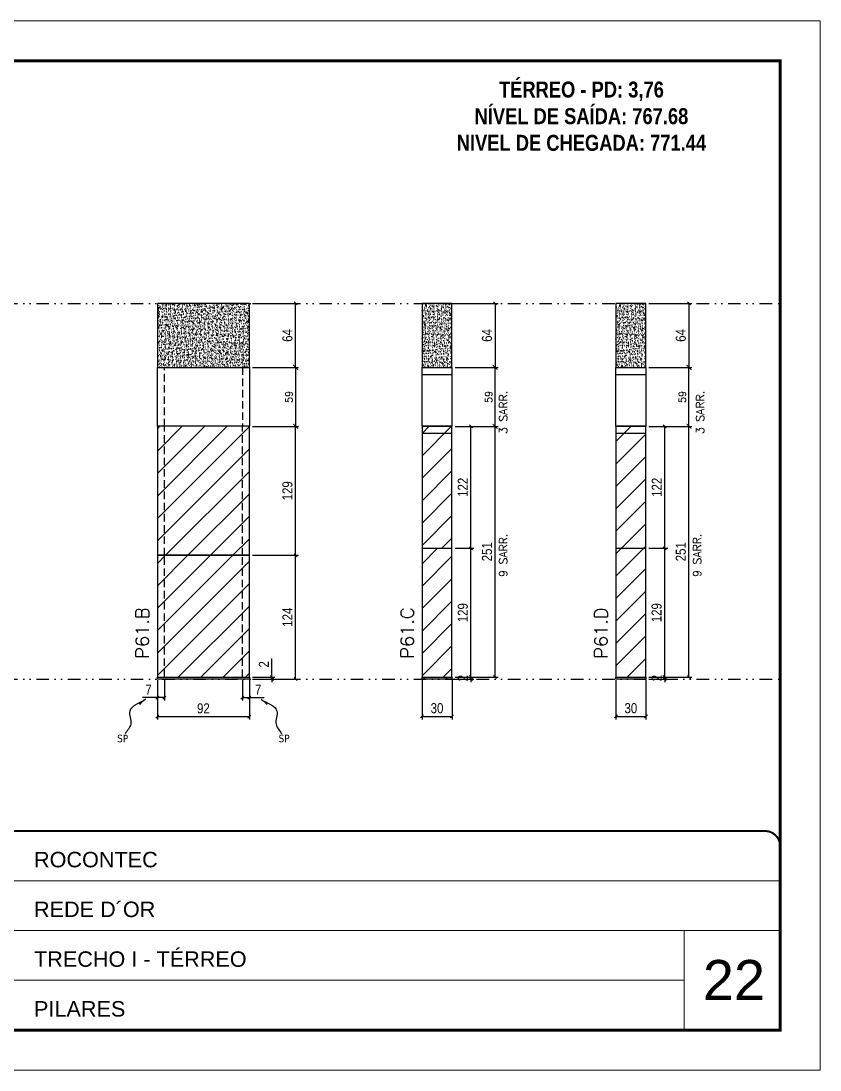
# Model space of a CAD drawing. Extents: x 2949 to 9230, y 1140 to 12527.
# Drawn here: x 5233 to 6033, y 5734 to 6784 of the extents above; entities that cross this region are included whole.
import ezdxf

# ---------------------------------------------------------------- set-up
doc = ezdxf.new("R2010")
doc.units = 0
for name, pattern in [('CONTINUO', [0]), ('DASHED', [0.75, 0.5, -0.25]), ('DIVIDE2', [0.625, 0.25, -0.125, 0, -0.125, 0, -0.125]), ('HIDDEN', [0.375, 0.25, -0.125])]:
    doc.linetypes.add(name, pattern=pattern)
for name, color, linetype, lineweight in [('CARIMBO', 255, 'Continuous', 9), ('Folhas', 255, 'Continuous', 9), ('Hachura', 251, 'Continuous', 9), ('SARRAFO DE PRESSAO', 251, 'DASHED', 9), ('Texto Seção', 7, 'Continuous', 15)]:
    doc.layers.add(name, color=color, linetype=linetype, lineweight=lineweight)
for name, color, linetype in [('COTA', 241, 'Continuous'), ('NOMENCLATURA', 7, 'Continuous'), ('Nível', 160, 'Continuous'), ('Painéis', 200, 'Continuous'), ('SARR_2.2x7', 40, 'Continuous'), ('Sarrafo de Pressão', 42, 'HIDDEN'), ('texto', 7, 'Continuous')]:
    doc.layers.add(name, color=color, linetype=linetype)
doc.styles.add('ARIAL', font='arial.ttf')
doc.styles.add('COTA TECNICA', font='techl___.ttf', dxfattribs={"height": 10})
doc.styles.add('COTA TECNICA-50', font='techl___.ttf', dxfattribs={"height": 10})
doc.styles.add('REGUA-120', font='ROMANS.shx', dxfattribs={"height": 15})
doc.styles.add('ROMANC', font='techb___.ttf', dxfattribs={"height": 2.5})
doc.styles.add('ROMANS', font='romans.shx')
doc.styles.get("Standard").update_dxf_attribs({"font": 'arial.ttf'})
doc.dimstyles.new('COTA PAINEL-50', dxfattribs={"dimtxt": 10, "dimasz": 3, "dimexe": 3, "dimexo": 3, "dimgap": 3, "dimtad": 1, "dimdec": 1, "dimzin": 12, "dimdsep": 46, "dimtxsty": 'COTA TECNICA-50', "dimblk1": 'OBLIQUE', "dimblk2": 'OBLIQUE', "dimsah": 1, "dimcen": 0.9, "dimclrd": 4, "dimclre": 4, "dimclrt": 240, "dimadec": 1, "dimazin": 3, "dimtfac": 1, "dimtdec": 1, "dimtmove": 0, "dimatfit": 3, "dimfxl": 1, "dimtolj": 1, "dimtzin": 12, "dimarcsym": 0})
doc.dimstyles.new('Cota Paínel', dxfattribs={"dimtxt": 7, "dimasz": 5, "dimexe": 3, "dimexo": 3, "dimgap": 3, "dimtad": 1, "dimdec": 1, "dimzin": 12, "dimdsep": 46, "dimtxsty": 'ROMANS', "dimblk": 'ARCHTICK', "dimcen": 0, "dimclrd": 4, "dimclre": 4, "dimclrt": 1, "dimadec": 1, "dimazin": 3, "dimtfac": 1, "dimtdec": 1, "dimtmove": 0, "dimatfit": 3, "dimldrblk": 'OBLIQUE', "dimfxl": 1, "dimtolj": 1, "dimtzin": 12, "dimarcsym": 0})
doc.dimstyles.new('PAINEL', dxfattribs={"dimtxt": 10, "dimasz": 3, "dimexe": 3, "dimexo": 3, "dimgap": 3, "dimtad": 1, "dimdec": 1, "dimzin": 12, "dimdsep": 46, "dimtxsty": 'COTA TECNICA', "dimblk1": 'OBLIQUE', "dimblk2": 'OBLIQUE', "dimsah": 1, "dimcen": 0.9, "dimclrd": 4, "dimclre": 4, "dimclrt": 240, "dimadec": 1, "dimazin": 3, "dimtfac": 1, "dimtdec": 1, "dimtmove": 0, "dimatfit": 3, "dimfxl": 1, "dimtolj": 1, "dimtzin": 12, "dimarcsym": 0})
doc.dimstyles.get("Standard").update_dxf_attribs({"dimtxt": 0.18, "dimasz": 0.18, "dimexe": 0.18, "dimexo": 0.0625, "dimgap": 0.09, "dimtad": 0, "dimtih": 1, "dimtoh": 1, "dimdec": 4, "dimzin": 0, "dimdsep": 46, "dimtxsty": 'Standard', "dimcen": 0.09, "dimadec": 0, "dimazin": 0, "dimtfac": 1, "dimtdec": 4, "dimtofl": 0, "dimtmove": 0, "dimatfit": 3, "dimfxl": 1, "dimtolj": 1, "dimtzin": 0, "dimarcsym": 0})
pattern_1 = [(45, (-126071.967, -22713.47), (-11.2253202, 11.2253202), [])]

# ---------------------------------------------------------------- blocks, each defined once
blk = doc.blocks.new('9999999999')
at = {"color": 30, "linetype": 'CONTINUO'}
for p, q in [((98564.6, 34379.6), (99584, 34379.6)), ((98564.6, 34329.8), (99488, 34329.8)), ((99584, 34329.8), (99488, 34329.8)), ((99488, 34329.8), (99488, 34230.2)), ((98564.6, 34280), (99488, 34280))]:
    blk.add_line(p, q, dxfattribs=at)
at = {"color": 30, "linetype": 'CONTINUO', "const_width": 2}
blk.add_lwpolyline([(99584, 34230.2), (99584, 34414.4, 0.414214), (99569, 34429.4), (98229, 34429.4, 0.414214), (98214, 34414.4), (98214, 34245.2, 0.414214), (98229, 34230.2), (99584, 34230.2)], format="xyb", dxfattribs=at)
at = {"layer": 'Folhas'}
blk.add_lwpolyline([(98139, 34190.2), (99624, 34190.2), (99624, 35240.2), (98139, 35240.2)], close=True, dxfattribs=at)
at = {"layer": 'Folhas', "color": 30, "const_width": 3}
blk.add_lwpolyline([(98214, 34230.2), (99584, 34230.2), (99584, 35200.2), (98214, 35200.2)], close=True, dxfattribs=at)
at = {"color": 7, "linetype": 'Continuous', "ltscale": 5, "style": 'ARIAL'}
for s, height, p in [('ROCONTEC', 15.48, (98837.7, 34393.1)), ('REDE D´OR', 15.48, (98837.7, 34343.3)), ('TRECHO I - TÉRREO', 15.483, (98837.7, 34293.5)), ('PILARES', 15.48, (98837.7, 34243.7))]:
    blk.add_text(s, height=height, dxfattribs=at).set_placement(p)
blk = doc.blocks.new('_Oblique')
at = {"color": 0, "linetype": 'ByBlock', "lineweight": -2}
blk.add_line((-0.5, -0.5), (0.5, 0.5), dxfattribs=at)
blk = doc.blocks.new('*D528')
at = {"layer": 'COTA', "color": 4, "lineweight": -2, "transparency": 16777216}
for p, q in [((5369.7, 6124.1), (5369.7, 6084.7)), ((5461.7, 6124.1), (5461.7, 6084.7)), ((5369.7, 6087.7), (5461.7, 6087.7))]:
    blk.add_line(p, q, dxfattribs=at)
at = {"layer": 'Defpoints', "color": 0, "transparency": 16777216}
for p in [(5369.7, 6127.1), (5461.7, 6127.1), (5461.7, 6087.7)]:
    blk.add_point(p, dxfattribs=at)
at = {"layer": 'COTA', "color": 4, "lineweight": -2, "transparency": 16777216, "xscale": 3, "yscale": 3, "zscale": 3, "rotation": 180}
blk.add_blockref('_Oblique', (5369.7, 6087.7), dxfattribs=at)
at = {"layer": 'COTA', "color": 4, "lineweight": -2, "transparency": 16777216, "xscale": 3, "yscale": 3, "zscale": 3}
blk.add_blockref('_Oblique', (5461.7, 6087.7), dxfattribs=at)
at = {"layer": 'COTA', "color": 240, "transparency": 16777216, "insert": (5415.7, 6095.8), "char_height": 10, "attachment_point": 5, "style": 'COTA TECNICA'}
blk.add_mtext('\\A1;92', dxfattribs=at)
blk = doc.blocks.new('*D529')
at = {"layer": 'COTA', "color": 4, "lineweight": -2, "transparency": 16777216}
for p, q in [((5464.7, 6501.1), (5510.9, 6501.1)), ((5507.9, 6437.1), (5507.9, 6501.1)), ((5464.7, 6437.1), (5510.9, 6437.1))]:
    blk.add_line(p, q, dxfattribs=at)
at = {"layer": 'Defpoints', "color": 0, "transparency": 16777216}
for p in [(5461.7, 6501.1), (5507.9, 6501.1), (5461.7, 6437.1)]:
    blk.add_point(p, dxfattribs=at)
at = {"layer": 'COTA', "color": 4, "lineweight": -2, "transparency": 16777216, "xscale": 3, "yscale": 3, "zscale": 3}
for p, rotation in [((5507.9, 6501.1), 90), ((5507.9, 6437.1), 270)]:
    blk.add_blockref('_Oblique', p, dxfattribs=dict(at, rotation=rotation))
at = {"layer": 'COTA', "color": 240, "transparency": 16777216, "insert": (5499.8, 6469.1), "char_height": 10, "attachment_point": 5, "rotation": 90, "style": 'COTA TECNICA'}
blk.add_mtext('\\A1;64', dxfattribs=at)
blk = doc.blocks.new('*D530')
at = {"layer": 'COTA', "color": 4, "lineweight": -2, "transparency": 16777216}
for p, q in [((5369.7, 6122.1), (5369.7, 6103.6)), ((5376.7, 6124.1), (5376.7, 6103.6)), ((5369.7, 6106.6), (5354.9, 6106.6)), ((5376.7, 6106.6), (5369.7, 6106.6))]:
    blk.add_line(p, q, dxfattribs=at)
at = {"layer": 'Defpoints', "color": 0, "transparency": 16777216}
for p in [(5369.7, 6125.1), (5376.7, 6127.1), (5369.7, 6106.6)]:
    blk.add_point(p, dxfattribs=at)
at = {"layer": 'COTA', "color": 4, "lineweight": -2, "transparency": 16777216, "xscale": 3, "yscale": 3, "zscale": 3, "rotation": 180}
blk.add_blockref('_Oblique', (5369.7, 6106.6), dxfattribs=at)
at = {"layer": 'COTA', "color": 4, "lineweight": -2, "transparency": 16777216, "xscale": 3, "yscale": 3, "zscale": 3}
blk.add_blockref('_Oblique', (5376.7, 6106.6), dxfattribs=at)
at = {"layer": 'COTA', "color": 240, "transparency": 16777216, "insert": (5360.8, 6114.7), "char_height": 10, "attachment_point": 5, "style": 'COTA TECNICA-50'}
blk.add_mtext('\\A1;7', dxfattribs=at)
blk = doc.blocks.new('*D531')
at = {"layer": 'COTA', "color": 4, "lineweight": -2, "transparency": 16777216}
for p, q in [((5454.7, 6124.1), (5454.7, 6103.6)), ((5461.7, 6122.1), (5461.7, 6103.6)), ((5454.7, 6106.6), (5461.7, 6106.6)), ((5461.7, 6106.6), (5476.4, 6106.6))]:
    blk.add_line(p, q, dxfattribs=at)
at = {"layer": 'Defpoints', "color": 0, "transparency": 16777216}
for p in [(5454.7, 6127.1), (5461.7, 6125.1), (5461.7, 6106.6)]:
    blk.add_point(p, dxfattribs=at)
at = {"layer": 'COTA', "color": 4, "lineweight": -2, "transparency": 16777216, "xscale": 3, "yscale": 3, "zscale": 3, "rotation": 180}
blk.add_blockref('_Oblique', (5454.7, 6106.6), dxfattribs=at)
at = {"layer": 'COTA', "color": 4, "lineweight": -2, "transparency": 16777216, "xscale": 3, "yscale": 3, "zscale": 3}
blk.add_blockref('_Oblique', (5461.7, 6106.6), dxfattribs=at)
at = {"layer": 'COTA', "color": 240, "transparency": 16777216, "insert": (5470.5, 6114.7), "char_height": 10, "attachment_point": 5, "style": 'COTA TECNICA-50'}
blk.add_mtext('\\A1;7', dxfattribs=at)
blk = doc.blocks.new('*D532')
at = {"layer": 'COTA', "color": 4, "lineweight": -2, "transparency": 16777216}
for p, q in [((5464.7, 6249.1), (5510.9, 6249.1)), ((5507.9, 6125.1), (5507.9, 6249.1)), ((5464.7, 6125.1), (5510.9, 6125.1))]:
    blk.add_line(p, q, dxfattribs=at)
at = {"layer": 'Defpoints', "color": 0, "transparency": 16777216}
for p in [(5461.7, 6249.1), (5507.9, 6249.1), (5461.7, 6125.1)]:
    blk.add_point(p, dxfattribs=at)
at = {"layer": 'COTA', "color": 4, "lineweight": -2, "transparency": 16777216, "xscale": 3, "yscale": 3, "zscale": 3}
for p, rotation in [((5507.9, 6249.1), 90), ((5507.9, 6125.1), 270)]:
    blk.add_blockref('_Oblique', p, dxfattribs=dict(at, rotation=rotation))
at = {"layer": 'COTA', "color": 240, "transparency": 16777216, "insert": (5499.8, 6187.1), "char_height": 10, "attachment_point": 5, "rotation": 90, "style": 'COTA TECNICA-50'}
blk.add_mtext('\\A1;124', dxfattribs=at)
blk = doc.blocks.new('*D533')
at = {"layer": 'COTA', "color": 4, "lineweight": -2, "transparency": 16777216}
for p, q in [((5484.2, 6127.1), (5484.2, 6145.9)), ((5464.7, 6127.1), (5487.2, 6127.1)), ((5464.7, 6125.1), (5487.2, 6125.1)), ((5484.2, 6125.1), (5484.2, 6127.1)), ((5484.2, 6125.1), (5484.2, 6122.1))]:
    blk.add_line(p, q, dxfattribs=at)
at = {"layer": 'Defpoints', "color": 0, "transparency": 16777216}
for p in [(5461.7, 6127.1), (5461.7, 6125.1), (5484.2, 6125.1)]:
    blk.add_point(p, dxfattribs=at)
at = {"layer": 'COTA', "color": 4, "lineweight": -2, "transparency": 16777216, "xscale": 3, "yscale": 3, "zscale": 3}
for p, rotation in [((5484.2, 6127.1), 270), ((5484.2, 6125.1), 90)]:
    blk.add_blockref('_Oblique', p, dxfattribs=dict(at, rotation=rotation))
at = {"layer": 'COTA', "color": 240, "transparency": 16777216, "insert": (5476.2, 6139.9), "char_height": 10, "attachment_point": 5, "rotation": 90, "style": 'COTA TECNICA-50'}
blk.add_mtext('\\A1;2', dxfattribs=at)
blk = doc.blocks.new('*D935')
at = {"layer": 'COTA', "color": 4, "linetype": 'ByBlock', "lineweight": -2, "transparency": 16777216}
for p, q in [((5464.7, 6378.1), (5510.9, 6378.1)), ((5507.9, 6249.1), (5507.9, 6378.1)), ((5464.7, 6249.1), (5510.9, 6249.1))]:
    blk.add_line(p, q, dxfattribs=at)
at = {"layer": 'Defpoints', "color": 0, "linetype": 'ByBlock', "transparency": 16777216}
for p in [(5461.7, 6378.1), (5507.9, 6378.1), (5461.7, 6249.1)]:
    blk.add_point(p, dxfattribs=at)
at = {"layer": 'COTA', "color": 4, "linetype": 'ByBlock', "lineweight": -2, "transparency": 16777216, "xscale": 3, "yscale": 3, "zscale": 3}
for p, rotation in [((5507.9, 6378.1), 90), ((5507.9, 6249.1), 270)]:
    blk.add_blockref('_Oblique', p, dxfattribs=dict(at, rotation=rotation))
at = {"layer": 'COTA', "color": 240, "linetype": 'ByBlock', "transparency": 16777216, "insert": (5499.8, 6313.6), "char_height": 10, "attachment_point": 5, "rotation": 90, "style": 'COTA TECNICA'}
blk.add_mtext('\\A1;129', dxfattribs=at)
blk = doc.blocks.new('*D295')
at = {"layer": 'COTA', "color": 4, "lineweight": -2, "transparency": 16777216}
for p, q in [((5634.4, 6124.1), (5634.4, 6084.8)), ((5664.4, 6124.1), (5664.4, 6084.8)), ((5634.4, 6087.8), (5664.4, 6087.8))]:
    blk.add_line(p, q, dxfattribs=at)
at = {"layer": 'Defpoints', "color": 0, "transparency": 16777216}
for p in [(5634.4, 6127.1), (5664.4, 6127.1), (5664.4, 6087.8)]:
    blk.add_point(p, dxfattribs=at)
at = {"layer": 'COTA', "color": 4, "lineweight": -2, "transparency": 16777216, "xscale": 3, "yscale": 3, "zscale": 3, "rotation": 180}
blk.add_blockref('_Oblique', (5634.4, 6087.8), dxfattribs=at)
at = {"layer": 'COTA', "color": 4, "lineweight": -2, "transparency": 16777216, "xscale": 3, "yscale": 3, "zscale": 3}
blk.add_blockref('_Oblique', (5664.4, 6087.8), dxfattribs=at)
at = {"layer": 'COTA', "color": 240, "transparency": 16777216, "insert": (5649.4, 6096), "char_height": 10, "attachment_point": 5, "style": 'COTA TECNICA'}
blk.add_mtext('\\A1;30', dxfattribs=at)
blk = doc.blocks.new('*D296')
at = {"layer": 'COTA', "color": 4, "lineweight": -2, "transparency": 16777216}
for p, q in [((5667.4, 6127.1), (5686.3, 6127.1)), ((5667.4, 6125.1), (5686.3, 6125.1)), ((5683.3, 6127.1), (5683.3, 6130.1)), ((5683.3, 6125.1), (5683.3, 6127.1)), ((5683.3, 6125.1), (5683.3, 6122.1))]:
    blk.add_line(p, q, dxfattribs=at)
at = {"layer": 'Defpoints', "color": 0, "transparency": 16777216}
for p in [(5664.4, 6127.1), (5664.4, 6125.1), (5683.3, 6127.1)]:
    blk.add_point(p, dxfattribs=at)
at = {"layer": 'COTA', "color": 4, "lineweight": -2, "transparency": 16777216, "xscale": 3, "yscale": 3, "zscale": 3}
for p, rotation in [((5683.3, 6127.1), 270), ((5683.3, 6125.1), 90)]:
    blk.add_blockref('_Oblique', p, dxfattribs=dict(at, rotation=rotation))
at = {"layer": 'COTA', "color": 240, "transparency": 16777216, "insert": (5675.3, 6126.1), "char_height": 10, "attachment_point": 5, "rotation": 90, "style": 'COTA TECNICA-50'}
blk.add_mtext('\\A1;2', dxfattribs=at)
blk = doc.blocks.new('*D836')
at = {"layer": 'COTA', "color": 4, "linetype": 'ByBlock', "lineweight": -2, "transparency": 16777216}
for p, q in [((5667.4, 6501.1), (5710.5, 6501.1)), ((5707.5, 6501.1), (5707.5, 6437.1)), ((5667.4, 6437.1), (5710.5, 6437.1))]:
    blk.add_line(p, q, dxfattribs=at)
at = {"layer": 'Defpoints', "color": 0, "linetype": 'ByBlock', "transparency": 16777216}
for p in [(5664.4, 6501.1), (5664.4, 6437.1), (5707.5, 6437.1)]:
    blk.add_point(p, dxfattribs=at)
at = {"layer": 'COTA', "color": 4, "linetype": 'ByBlock', "lineweight": -2, "transparency": 16777216, "xscale": 3, "yscale": 3, "zscale": 3}
for p, rotation in [((5707.5, 6501.1), 90), ((5707.5, 6437.1), 270)]:
    blk.add_blockref('_Oblique', p, dxfattribs=dict(at, rotation=rotation))
at = {"layer": 'COTA', "color": 240, "linetype": 'ByBlock', "transparency": 16777216, "insert": (5699.4, 6469.1), "char_height": 10, "attachment_point": 5, "rotation": 90, "style": 'COTA TECNICA'}
blk.add_mtext('\\A1;64', dxfattribs=at)
blk = doc.blocks.new('*D837')
at = {"layer": 'COTA', "color": 4, "linetype": 'ByBlock', "lineweight": -2, "transparency": 16777216}
for p, q in [((5667.4, 6378.1), (5710.5, 6378.1)), ((5707.5, 6127.1), (5707.5, 6378.1)), ((5667.4, 6127.1), (5710.5, 6127.1))]:
    blk.add_line(p, q, dxfattribs=at)
at = {"layer": 'Defpoints', "color": 0, "linetype": 'ByBlock', "transparency": 16777216}
for p in [(5664.4, 6378.1), (5707.5, 6378.1), (5664.4, 6127.1)]:
    blk.add_point(p, dxfattribs=at)
at = {"layer": 'COTA', "color": 4, "linetype": 'ByBlock', "lineweight": -2, "transparency": 16777216, "xscale": 3, "yscale": 3, "zscale": 3}
for p, rotation in [((5707.5, 6378.1), 90), ((5707.5, 6127.1), 270)]:
    blk.add_blockref('_Oblique', p, dxfattribs=dict(at, rotation=rotation))
at = {"layer": 'COTA', "color": 240, "linetype": 'ByBlock', "transparency": 16777216, "insert": (5699.4, 6252.6), "char_height": 10, "attachment_point": 5, "rotation": 90, "style": 'COTA TECNICA'}
blk.add_mtext('\\A1;251', dxfattribs=at)
blk = doc.blocks.new('*D838')
at = {"layer": 'COTA', "color": 4, "linetype": 'ByBlock', "lineweight": -2, "transparency": 16777216}
for p, q in [((5667.4, 6256.1), (5686.3, 6256.1)), ((5683.3, 6127.1), (5683.3, 6256.1)), ((5667.4, 6127.1), (5686.3, 6127.1))]:
    blk.add_line(p, q, dxfattribs=at)
at = {"layer": 'Defpoints', "color": 0, "linetype": 'ByBlock', "transparency": 16777216}
for p in [(5664.4, 6256.1), (5683.3, 6256.1), (5664.4, 6127.1)]:
    blk.add_point(p, dxfattribs=at)
at = {"layer": 'COTA', "color": 4, "linetype": 'ByBlock', "lineweight": -2, "transparency": 16777216, "xscale": 3, "yscale": 3, "zscale": 3}
for p, rotation in [((5683.3, 6256.1), 90), ((5683.3, 6127.1), 270)]:
    blk.add_blockref('_Oblique', p, dxfattribs=dict(at, rotation=rotation))
at = {"layer": 'COTA', "color": 240, "linetype": 'ByBlock', "transparency": 16777216, "insert": (5675.2, 6191.6), "char_height": 10, "attachment_point": 5, "rotation": 90, "style": 'COTA TECNICA'}
blk.add_mtext('\\A1;129', dxfattribs=at)
blk = doc.blocks.new('*D839')
at = {"layer": 'COTA', "color": 4, "linetype": 'ByBlock', "lineweight": -2, "transparency": 16777216}
for p, q in [((5667.4, 6378.1), (5686.3, 6378.1)), ((5683.3, 6256.1), (5683.3, 6378.1)), ((5667.4, 6256.1), (5686.3, 6256.1))]:
    blk.add_line(p, q, dxfattribs=at)
at = {"layer": 'Defpoints', "color": 0, "linetype": 'ByBlock', "transparency": 16777216}
for p in [(5664.4, 6378.1), (5683.3, 6378.1), (5664.4, 6256.1)]:
    blk.add_point(p, dxfattribs=at)
at = {"layer": 'COTA', "color": 4, "linetype": 'ByBlock', "lineweight": -2, "transparency": 16777216, "xscale": 3, "yscale": 3, "zscale": 3}
for p, rotation in [((5683.3, 6378.1), 90), ((5683.3, 6256.1), 270)]:
    blk.add_blockref('_Oblique', p, dxfattribs=dict(at, rotation=rotation))
at = {"layer": 'COTA', "color": 240, "linetype": 'ByBlock', "transparency": 16777216, "insert": (5675.2, 6317.1), "char_height": 10, "attachment_point": 5, "rotation": 90, "style": 'COTA TECNICA'}
blk.add_mtext('\\A1;122', dxfattribs=at)
blk = doc.blocks.new('*D331')
at = {"layer": 'COTA', "color": 4, "lineweight": -2, "transparency": 16777216}
for p, q in [((5828.3, 6124.1), (5828.3, 6084.8)), ((5858.3, 6124.1), (5858.3, 6084.8)), ((5828.3, 6087.8), (5858.3, 6087.8))]:
    blk.add_line(p, q, dxfattribs=at)
at = {"layer": 'Defpoints', "color": 0, "transparency": 16777216}
for p in [(5828.3, 6127.1), (5858.3, 6127.1), (5858.3, 6087.8)]:
    blk.add_point(p, dxfattribs=at)
at = {"layer": 'COTA', "color": 4, "lineweight": -2, "transparency": 16777216, "xscale": 3, "yscale": 3, "zscale": 3, "rotation": 180}
blk.add_blockref('_Oblique', (5828.3, 6087.8), dxfattribs=at)
at = {"layer": 'COTA', "color": 4, "lineweight": -2, "transparency": 16777216, "xscale": 3, "yscale": 3, "zscale": 3}
blk.add_blockref('_Oblique', (5858.3, 6087.8), dxfattribs=at)
at = {"layer": 'COTA', "color": 240, "transparency": 16777216, "insert": (5843.3, 6096), "char_height": 10, "attachment_point": 5, "style": 'COTA TECNICA'}
blk.add_mtext('\\A1;30', dxfattribs=at)
blk = doc.blocks.new('*D332')
at = {"layer": 'COTA', "color": 4, "lineweight": -2, "transparency": 16777216}
for p, q in [((5861.3, 6127.1), (5880.2, 6127.1)), ((5861.3, 6125.1), (5880.2, 6125.1)), ((5877.2, 6127.1), (5877.2, 6130.1)), ((5877.2, 6125.1), (5877.2, 6127.1)), ((5877.2, 6125.1), (5877.2, 6122.1))]:
    blk.add_line(p, q, dxfattribs=at)
at = {"layer": 'Defpoints', "color": 0, "transparency": 16777216}
for p in [(5858.3, 6127.1), (5858.3, 6125.1), (5877.2, 6127.1)]:
    blk.add_point(p, dxfattribs=at)
at = {"layer": 'COTA', "color": 4, "lineweight": -2, "transparency": 16777216, "xscale": 3, "yscale": 3, "zscale": 3}
for p, rotation in [((5877.2, 6127.1), 270), ((5877.2, 6125.1), 90)]:
    blk.add_blockref('_Oblique', p, dxfattribs=dict(at, rotation=rotation))
at = {"layer": 'COTA', "color": 240, "transparency": 16777216, "insert": (5869.2, 6126.1), "char_height": 10, "attachment_point": 5, "rotation": 90, "style": 'COTA TECNICA-50'}
blk.add_mtext('\\A1;2', dxfattribs=at)
blk = doc.blocks.new('*D860')
at = {"layer": 'COTA', "color": 4, "linetype": 'ByBlock', "lineweight": -2, "transparency": 16777216}
for p, q in [((5861.3, 6501.1), (5904.4, 6501.1)), ((5901.4, 6501.1), (5901.4, 6437.1)), ((5861.3, 6437.1), (5904.4, 6437.1))]:
    blk.add_line(p, q, dxfattribs=at)
at = {"layer": 'Defpoints', "color": 0, "linetype": 'ByBlock', "transparency": 16777216}
for p in [(5858.3, 6501.1), (5858.3, 6437.1), (5901.4, 6437.1)]:
    blk.add_point(p, dxfattribs=at)
at = {"layer": 'COTA', "color": 4, "linetype": 'ByBlock', "lineweight": -2, "transparency": 16777216, "xscale": 3, "yscale": 3, "zscale": 3}
for p, rotation in [((5901.4, 6501.1), 90), ((5901.4, 6437.1), 270)]:
    blk.add_blockref('_Oblique', p, dxfattribs=dict(at, rotation=rotation))
at = {"layer": 'COTA', "color": 240, "linetype": 'ByBlock', "transparency": 16777216, "insert": (5893.3, 6469.1), "char_height": 10, "attachment_point": 5, "rotation": 90, "style": 'COTA TECNICA'}
blk.add_mtext('\\A1;64', dxfattribs=at)
blk = doc.blocks.new('*D861')
at = {"layer": 'COTA', "color": 4, "linetype": 'ByBlock', "lineweight": -2, "transparency": 16777216}
for p, q in [((5861.3, 6378.1), (5904.4, 6378.1)), ((5901.4, 6127.1), (5901.4, 6378.1)), ((5861.3, 6127.1), (5904.4, 6127.1))]:
    blk.add_line(p, q, dxfattribs=at)
at = {"layer": 'Defpoints', "color": 0, "linetype": 'ByBlock', "transparency": 16777216}
for p in [(5858.3, 6378.1), (5901.4, 6378.1), (5858.3, 6127.1)]:
    blk.add_point(p, dxfattribs=at)
at = {"layer": 'COTA', "color": 4, "linetype": 'ByBlock', "lineweight": -2, "transparency": 16777216, "xscale": 3, "yscale": 3, "zscale": 3}
for p, rotation in [((5901.4, 6378.1), 90), ((5901.4, 6127.1), 270)]:
    blk.add_blockref('_Oblique', p, dxfattribs=dict(at, rotation=rotation))
at = {"layer": 'COTA', "color": 240, "linetype": 'ByBlock', "transparency": 16777216, "insert": (5893.3, 6252.6), "char_height": 10, "attachment_point": 5, "rotation": 90, "style": 'COTA TECNICA'}
blk.add_mtext('\\A1;251', dxfattribs=at)
blk = doc.blocks.new('*D862')
at = {"layer": 'COTA', "color": 4, "linetype": 'ByBlock', "lineweight": -2, "transparency": 16777216}
for p, q in [((5861.3, 6256.1), (5880.2, 6256.1)), ((5877.2, 6127.1), (5877.2, 6256.1)), ((5861.3, 6127.1), (5880.2, 6127.1))]:
    blk.add_line(p, q, dxfattribs=at)
at = {"layer": 'Defpoints', "color": 0, "linetype": 'ByBlock', "transparency": 16777216}
for p in [(5858.3, 6256.1), (5877.2, 6256.1), (5858.3, 6127.1)]:
    blk.add_point(p, dxfattribs=at)
at = {"layer": 'COTA', "color": 4, "linetype": 'ByBlock', "lineweight": -2, "transparency": 16777216, "xscale": 3, "yscale": 3, "zscale": 3}
for p, rotation in [((5877.2, 6256.1), 90), ((5877.2, 6127.1), 270)]:
    blk.add_blockref('_Oblique', p, dxfattribs=dict(at, rotation=rotation))
at = {"layer": 'COTA', "color": 240, "linetype": 'ByBlock', "transparency": 16777216, "insert": (5869.1, 6191.6), "char_height": 10, "attachment_point": 5, "rotation": 90, "style": 'COTA TECNICA'}
blk.add_mtext('\\A1;129', dxfattribs=at)
blk = doc.blocks.new('*D863')
at = {"layer": 'COTA', "color": 4, "linetype": 'ByBlock', "lineweight": -2, "transparency": 16777216}
for p, q in [((5861.3, 6378.1), (5880.2, 6378.1)), ((5877.2, 6256.1), (5877.2, 6378.1)), ((5861.3, 6256.1), (5880.2, 6256.1))]:
    blk.add_line(p, q, dxfattribs=at)
at = {"layer": 'Defpoints', "color": 0, "linetype": 'ByBlock', "transparency": 16777216}
for p in [(5858.3, 6378.1), (5877.2, 6378.1), (5858.3, 6256.1)]:
    blk.add_point(p, dxfattribs=at)
at = {"layer": 'COTA', "color": 4, "linetype": 'ByBlock', "lineweight": -2, "transparency": 16777216, "xscale": 3, "yscale": 3, "zscale": 3}
for p, rotation in [((5877.2, 6378.1), 90), ((5877.2, 6256.1), 270)]:
    blk.add_blockref('_Oblique', p, dxfattribs=dict(at, rotation=rotation))
at = {"layer": 'COTA', "color": 240, "linetype": 'ByBlock', "transparency": 16777216, "insert": (5869.2, 6317.1), "char_height": 10, "attachment_point": 5, "rotation": 90, "style": 'COTA TECNICA'}
blk.add_mtext('\\A1;122', dxfattribs=at)
blk = doc.blocks.new('_ArchTick')
at = {"color": 0, "linetype": 'ByBlock', "const_width": 0.15}
blk.add_lwpolyline([(-0.5, -0.5), (0.5, 0.5)], dxfattribs=at)
blk = doc.blocks.new('*D1082')
at = {"layer": 'COTA', "color": 4, "lineweight": -2, "transparency": 16777216}
for p, q in [((5464.7, 6437.1), (5510.9, 6437.1)), ((5507.9, 6437.1), (5507.9, 6378.1)), ((5464.7, 6378.1), (5510.9, 6378.1))]:
    blk.add_line(p, q, dxfattribs=at)
at = {"layer": 'Defpoints', "color": 0, "transparency": 16777216}
for p in [(5461.7, 6437.1), (5461.7, 6378.1), (5507.9, 6378.1)]:
    blk.add_point(p, dxfattribs=at)
at = {"layer": 'COTA', "color": 4, "lineweight": -2, "transparency": 16777216, "xscale": 5, "yscale": 5, "zscale": 5}
for p, rotation in [((5507.9, 6437.1), 90), ((5507.9, 6378.1), 270)]:
    blk.add_blockref('_ArchTick', p, dxfattribs=dict(at, rotation=rotation))
at = {"layer": 'COTA', "color": 1, "transparency": 16777216, "insert": (5501.4, 6407.6), "char_height": 7, "attachment_point": 5, "rotation": 90, "style": 'ROMANS'}
blk.add_mtext('\\A1;59', dxfattribs=at)
blk = doc.blocks.new('*D1083')
at = {"layer": 'COTA', "color": 4, "lineweight": -2, "transparency": 16777216}
for p, q in [((5667.4, 6437.1), (5710.5, 6437.1)), ((5707.5, 6378.1), (5707.5, 6437.1)), ((5667.4, 6378.1), (5710.5, 6378.1))]:
    blk.add_line(p, q, dxfattribs=at)
at = {"layer": 'Defpoints', "color": 0, "transparency": 16777216}
for p in [(5664.4, 6437.1), (5707.5, 6437.1), (5664.4, 6378.1)]:
    blk.add_point(p, dxfattribs=at)
at = {"layer": 'COTA', "color": 4, "lineweight": -2, "transparency": 16777216, "xscale": 5, "yscale": 5, "zscale": 5}
for p, rotation in [((5707.5, 6437.1), 90), ((5707.5, 6378.1), 270)]:
    blk.add_blockref('_ArchTick', p, dxfattribs=dict(at, rotation=rotation))
at = {"layer": 'COTA', "color": 1, "transparency": 16777216, "insert": (5701, 6407.6), "char_height": 7, "attachment_point": 5, "rotation": 90, "style": 'ROMANS'}
blk.add_mtext('\\A1;59', dxfattribs=at)
blk = doc.blocks.new('*D1084')
at = {"layer": 'COTA', "color": 4, "lineweight": -2, "transparency": 16777216}
for p, q in [((5861.3, 6437.1), (5904.4, 6437.1)), ((5901.4, 6378.1), (5901.4, 6437.1)), ((5861.3, 6378.1), (5904.4, 6378.1))]:
    blk.add_line(p, q, dxfattribs=at)
at = {"layer": 'Defpoints', "color": 0, "transparency": 16777216}
for p in [(5858.3, 6437.1), (5901.4, 6437.1), (5858.3, 6378.1)]:
    blk.add_point(p, dxfattribs=at)
at = {"layer": 'COTA', "color": 4, "lineweight": -2, "transparency": 16777216, "xscale": 5, "yscale": 5, "zscale": 5}
for p, rotation in [((5901.4, 6437.1), 90), ((5901.4, 6378.1), 270)]:
    blk.add_blockref('_ArchTick', p, dxfattribs=dict(at, rotation=rotation))
at = {"layer": 'COTA', "color": 1, "transparency": 16777216, "insert": (5894.9, 6407.6), "char_height": 7, "attachment_point": 5, "rotation": 90, "style": 'ROMANS'}
blk.add_mtext('\\A1;59', dxfattribs=at)

msp = doc.modelspace()

# ---------------------------------------------------------------- hatches: boundary and pattern name
at = {"layer": 'COTA', "linetype": 'ByBlock'}
h = msp.add_hatch(dxfattribs=at)
h.set_pattern_fill('AR-CONC', color=256, scale=0.03)
h.set_pattern_definition([(50, (-126042.1055, -22676.2705), (5.46554007, -0.47817257), [0.5715, -6.2865]), (355, (-126042.1055, -22676.2705), (-1.05730264, 5.73170536), [0.4572, -5.02921753]), (100.4514447, (-126041.65, -22676.3104), (4.40823741, 5.25353256), [0.48570026, -5.34270734]), (46.1842, (-126042.1055, -22674.7465), (8.13237123, -1.26126984), [0.85725, -9.42975]), (96.6355576, (-126041.428, -22674.852), (7.122124, 7.42278374), [0.7285507, -8.01406824]), (351.184151, (-126042.1055, -22674.7465), (7.122124, 7.42278374), [0.685799, -7.54379196]), (21, (-126041.3435, -22675.1275), (4.54843174, -3.06795595), [0.5715, -6.2865]), (326, (-126041.3435, -22675.1275), (1.85406085, 5.52563898), [0.4572, -5.0292]), (71.451445, (-126040.9644, -22675.383), (6.40249258, 2.45768307), [0.48570026, -5.34269813]), (37.5, (-126042.1055, -22676.2705), (0.092658098, 2.536651166), [0, -4.96824, 0, -5.1054, 0, -5.04825]), (7.5, (-126042.1055, -22676.2705), (2.004589875, 3.005417245), [0, -2.91084, 0, -4.85394, 0, -1.92405]), (327.5, (-126043.8047, -22676.2705), (4.067717855, -0.17186232), [0, -1.905, 0, -5.9436, 0, -7.8867]), (317.5, (-126044.5667, -22676.2705), (4.44387544, 0.76279473), [0, -2.4765, 0, -3.94716, 0, -5.6007])])
h.paths.add_polyline_path([(5369.68, 6437.14), (5461.68, 6437.14), (5461.68, 6501.14), (5369.68, 6501.14)])
h = msp.add_hatch(dxfattribs=at)
h.set_pattern_fill('AR-CONC', color=256, scale=0.03)
h.set_pattern_definition([(50, (-126037.1972, -27308.771), (5.46554007, -0.47817257), [0.5715, -6.2865]), (355, (-126037.197, -27308.771), (-1.05730264, 5.73170536), [0.4572, -5.02921753]), (100.4514447, (-126036.742, -27308.811), (4.40823741, 5.25353256), [0.48570026, -5.34270734]), (46.1842, (-126037.197, -27307.247), (8.13237123, -1.26126984), [0.85725, -9.42975]), (96.6355576, (-126036.5195, -27307.352), (7.122124, 7.42278374), [0.7285507, -8.01406824]), (351.184151, (-126037.197, -27307.247), (7.122124, 7.42278374), [0.685799, -7.54379196]), (21, (-126036.4352, -27307.628), (4.54843174, -3.06795595), [0.5715, -6.2865]), (326, (-126036.435, -27307.628), (1.85406085, 5.52563898), [0.4572, -5.0292]), (71.451445, (-126036.056, -27307.8836), (6.40249258, 2.45768307), [0.48570026, -5.34269813]), (37.5, (-126037.1972, -27308.771), (0.092658098, 2.536651166), [0, -4.96824, 0, -5.1054, 0, -5.04825]), (7.5, (-126037.1972, -27308.771), (2.004589875, 3.005417245), [0, -2.91084, 0, -4.85394, 0, -1.92405]), (327.5, (-126038.8965, -27308.771), (4.067717855, -0.17186232), [0, -1.905, 0, -5.9436, 0, -7.8867]), (317.5, (-126039.6585, -27308.771), (4.44387544, 0.76279473), [0, -2.4765, 0, -3.94716, 0, -5.6007])])
h.paths.add_polyline_path([(5664.38, 6501.14), (5634.38, 6501.14), (5634.38, 6437.14), (5664.38, 6437.14)])
h = msp.add_hatch(dxfattribs=at)
h.set_pattern_fill('AR-CONC', color=256, scale=0.03)
h.set_pattern_definition([(50, (-125843.2713, -27308.771), (5.46554007, -0.47817257), [0.5715, -6.2865]), (355, (-125843.2713, -27308.771), (-1.05730264, 5.73170536), [0.4572, -5.02921753]), (100.4514447, (-125842.816, -27308.811), (4.40823741, 5.25353256), [0.48570026, -5.34270734]), (46.1842, (-125843.271, -27307.247), (8.13237123, -1.26126984), [0.85725, -9.42975]), (96.6355576, (-125842.594, -27307.352), (7.122124, 7.42278374), [0.7285507, -8.01406824]), (351.184151, (-125843.271, -27307.247), (7.122124, 7.42278374), [0.685799, -7.54379196]), (21, (-125842.5093, -27307.628), (4.54843174, -3.06795595), [0.5715, -6.2865]), (326, (-125842.5093, -27307.628), (1.85406085, 5.52563898), [0.4572, -5.0292]), (71.451445, (-125842.1303, -27307.8836), (6.40249258, 2.45768307), [0.48570026, -5.34269813]), (37.5, (-125843.2713, -27308.771), (0.092658098, 2.536651166), [0, -4.96824, 0, -5.1054, 0, -5.04825]), (7.5, (-125843.2713, -27308.771), (2.004589875, 3.005417245), [0, -2.91084, 0, -4.85394, 0, -1.92405]), (327.5, (-125844.9706, -27308.771), (4.067717855, -0.17186232), [0, -1.905, 0, -5.9436, 0, -7.8867]), (317.5, (-125845.7326, -27308.771), (4.44387544, 0.76279473), [0, -2.4765, 0, -3.94716, 0, -5.6007])])
h.paths.add_polyline_path([(5858.31, 6501.14), (5828.31, 6501.14), (5828.31, 6437.14), (5858.31, 6437.14)])
at = {"layer": 'Hachura', "linetype": 'ByBlock'}
h = msp.add_hatch(dxfattribs=at)
h.set_pattern_fill('ANSI31', color=256, scale=5)
h.set_pattern_definition(pattern_1)
h.paths.add_polyline_path([(5461.68, 6378.14), (5369.68, 6378.14), (5369.68, 6249.14), (5461.68, 6249.14)])
h = msp.add_hatch(dxfattribs=at)
h.set_pattern_fill('ANSI31', color=256, scale=5)
h.set_pattern_definition(pattern_1)
h.paths.add_polyline_path([(5664.38, 6378.14), (5634.38, 6378.14), (5634.38, 6256.14), (5664.38, 6256.14)])
h = msp.add_hatch(dxfattribs=at)
h.set_pattern_fill('ANSI31', color=256, scale=5)
h.set_pattern_definition(pattern_1)
h.paths.add_polyline_path([(5828.31, 6256.14), (5858.31, 6256.14), (5858.31, 6378.14), (5828.31, 6378.14)])
h = msp.add_hatch(dxfattribs=at)
h.set_pattern_fill('ANSI31', color=256, scale=5)
h.set_pattern_definition(pattern_1)
h.paths.add_polyline_path([(5461.68, 6249.14), (5369.68, 6249.14), (5369.68, 6127.14), (5461.68, 6127.14)])
h = msp.add_hatch(dxfattribs=at)
h.set_pattern_fill('ANSI31', color=256, scale=5)
h.paths.add_polyline_path([(5664.38, 6256.14), (5634.38, 6256.14), (5634.38, 6127.14), (5664.38, 6127.14)])
h = msp.add_hatch(dxfattribs=at)
h.set_pattern_fill('ANSI31', color=256, scale=5)
h.set_pattern_definition(pattern_1)
h.paths.add_polyline_path([(5858.31, 6256.14), (5828.31, 6256.14), (5828.31, 6127.14), (5858.31, 6127.14)])
h = msp.add_hatch(dxfattribs=at)
h.set_pattern_fill('ANSI31', color=256, scale=5)
h.set_pattern_definition(pattern_1)
h.paths.add_polyline_path([(5664.38, 6127.14), (5634.38, 6127.14), (5634.38, 6125.14), (5664.38, 6125.14)])

# ---------------------------------------------------------------- linework, layer by layer
at = {"layer": 'COTA', "linetype": 'ByBlock'}
for points in [[(5369.68, 6437.14), (5461.68, 6437.14), (5461.68, 6501.14), (5369.68, 6501.14)], [(5634.38, 6437.14), (5664.38, 6437.14), (5664.38, 6501.14), (5634.38, 6501.14)], [(5828.31, 6437.14), (5858.31, 6437.14), (5858.31, 6501.14), (5828.31, 6501.14)]]:
    msp.add_lwpolyline(points, close=True, dxfattribs=at)
at = {"layer": 'Nível', "color": 4, "linetype": 'DIVIDE2', "ltscale": 50}
for p, q in [((4965.61, 6501.14), (5992.53, 6501.14)), ((4965.61, 6125.14), (5992.53, 6125.14))]:
    msp.add_line(p, q, dxfattribs=at)
at = {"layer": 'Painéis'}
for p, q in [((5369.68, 6437.14), (5461.68, 6437.14)), ((5369.68, 6378.14), (5369.68, 6437.14)), ((5461.68, 6437.14), (5461.68, 6378.14)), ((5634.38, 6378.14), (5664.38, 6378.14)), ((5664.38, 6378.14), (5634.38, 6378.14)), ((5634.38, 6378.14), (5634.38, 6378.14)), ((5664.38, 6378.14), (5664.38, 6378.14)), ((5828.31, 6378.14), (5858.31, 6378.14)), ((5858.31, 6378.14), (5828.31, 6378.14)), ((5828.31, 6378.14), (5828.31, 6378.14)), ((5858.31, 6378.14), (5858.31, 6378.14)), ((5634.38, 6256.14), (5664.38, 6256.14)), ((5828.31, 6256.14), (5858.31, 6256.14))]:
    msp.add_line(p, q, dxfattribs=at)
for points in [[(5634.38, 6437.14), (5664.38, 6437.14), (5664.38, 6378.14), (5634.38, 6378.14)], [(5828.31, 6437.14), (5858.31, 6437.14), (5858.31, 6378.14), (5828.31, 6378.14)], [(5369.68, 6249.14), (5461.68, 6249.14), (5461.68, 6378.14), (5369.68, 6378.14)], [(5634.38, 6127.14), (5664.38, 6127.14), (5664.38, 6378.14), (5634.38, 6378.14)], [(5828.31, 6127.14), (5858.31, 6127.14), (5858.31, 6378.14), (5828.31, 6378.14)], [(5369.68, 6127.14), (5461.68, 6127.14), (5461.68, 6249.14), (5369.68, 6249.14)], [(5369.68, 6127.14), (5461.68, 6127.14), (5461.68, 6125.14), (5369.68, 6125.14)], [(5634.38, 6127.14), (5664.38, 6127.14), (5664.38, 6125.14), (5634.38, 6125.14)], [(5828.31, 6127.14), (5858.31, 6127.14), (5858.31, 6125.14), (5828.31, 6125.14)]]:
    msp.add_lwpolyline(points, close=True, dxfattribs=at)
at = {"layer": 'SARR_2.2x7'}
for p, q in [((5634.38, 6430.14), (5664.38, 6430.14)), ((5828.31, 6430.14), (5858.31, 6430.14)), ((5634.38, 6371.14), (5664.38, 6371.14)), ((5828.31, 6371.14), (5858.31, 6371.14))]:
    msp.add_line(p, q, dxfattribs=at)
at = {"layer": 'Sarrafo de Pressão', "ltscale": 30}
for p, q in [((5376.68, 6378.14), (5376.68, 6437.14)), ((5454.68, 6437.14), (5454.68, 6378.14)), ((5376.68, 6249.14), (5376.68, 6378.14)), ((5454.68, 6249.14), (5454.68, 6378.14)), ((5376.68, 6127.14), (5376.68, 6249.14)), ((5454.68, 6127.14), (5454.68, 6249.14))]:
    msp.add_line(p, q, dxfattribs=at)

# ---------------------------------------------------------------- block references
at = {"layer": 'SARRAFO DE PRESSAO', "color": 6, "linetype": 'ByBlock'}
msp.add_blockref('9999999999', (-93591.44, -28456.35), dxfattribs=at)

# ---------------------------------------------------------------- texts
at = {"layer": 'CARIMBO', "style": 'ARIAL'}
msp.add_text('22', height=40, dxfattribs=at).set_placement((5915.39, 5804))
at = {"layer": 'NOMENCLATURA', "color": 2, "insert": (5793.86, 6749.92), "char_height": 16, "attachment_point": 2, "style": 'ROMANC'}
msp.add_mtext_dynamic_manual_height_columns('\\PTÉRREO - PD: 3,76\\PNÍVEL DE SAÍDA: 767.68\\PNIVEL DE CHEGADA: 771.44', width=300.2766, gutter_width=1, heights=[0], dxfattribs=at)
at = {"layer": 'texto', "color": 0, "char_height": 7.5, "attachment_point": 5}
for insert in [(5334.9, 6065.65), (5496.45, 6065.65)]:
    msp.add_mtext('{\\fTahoma|b0|i0|c0|p34;\\C4;SP}', dxfattribs=dict(at, insert=insert))
at = {"layer": 'Texto Seção', "linetype": 'Continuous', "style": 'ROMANS'}
for s, p in [('3 SARR.', (5719.65, 6370.43)), ('3 SARR.', (5916.61, 6370.43)), ('9 SARR.', (5719.65, 6227.51)), ('9 SARR.', (5913.58, 6227.51))]:
    msp.add_text(s, height=8, rotation=90, dxfattribs=at).set_placement(p)
at = {"layer": 'Texto Seção', "char_height": 13, "width": 285.3299, "attachment_point": 7, "rotation": 90, "style": 'REGUA-120'}
for s, insert in [('P61.B', (5361.01, 6145.61)), ('P61.C', (5626.05, 6145.61)), ('P61.D', (5819.98, 6145.61))]:
    msp.add_mtext(s, dxfattribs=dict(at, insert=insert))

# ---------------------------------------------------------------- dimensions: what is measured, and where the dimension line sits
at = {"layer": 'COTA'}
dim = msp.add_linear_dim(base=(5507.91, 6501.14), p1=(5461.68, 6437.14), p2=(5461.68, 6501.14), angle=90, dimstyle='PAINEL', override={"dimarcsym": 2}, dxfattribs=at)
dim.commit()
dim.dimension.update_dxf_attribs({"geometry": '*D529', "text_midpoint": (5507.91, 6469.14), "dimtype": 160})
at = {"layer": 'COTA', "linetype": 'ByBlock'}
for base, p1, p2, picture, middle in [((5707.47, 6437.14), (5664.38, 6501.14), (5664.38, 6437.14), '*D836', (5699.36, 6469.14)), ((5901.39, 6437.14), (5858.31, 6501.14), (5858.31, 6437.14), '*D860', (5893.29, 6469.14)), ((5507.91, 6378.14), (5461.68, 6249.14), (5461.68, 6378.14), '*D935', (5499.83, 6313.64)), ((5707.47, 6378.14), (5664.38, 6127.14), (5664.38, 6378.14), '*D837', (5699.36, 6252.64)), ((5901.39, 6378.14), (5858.31, 6127.14), (5858.31, 6378.14), '*D861', (5893.28, 6252.64)), ((5683.29, 6256.14), (5664.38, 6127.14), (5664.38, 6256.14), '*D838', (5675.2, 6191.64)), ((5877.22, 6256.14), (5858.31, 6127.14), (5858.31, 6256.14), '*D862', (5869.13, 6191.64))]:
    dim = msp.add_linear_dim(base=base, p1=p1, p2=p2, angle=90, dimstyle='PAINEL', dxfattribs=at)
    dim.commit()
    dim.dimension.update_dxf_attribs({"geometry": picture, "text_midpoint": middle})
at = {"layer": 'COTA'}
for base, p1, p2, angle, dimstyle, picture, middle in [((5507.91, 6378.14), (5461.68, 6437.14), (5461.68, 6378.14), 90, 'Cota Paínel', '*D1082', (5501.41, 6407.64)), ((5707.47, 6437.14), (5664.38, 6378.14), (5664.38, 6437.14), 90, 'Cota Paínel', '*D1083', (5700.97, 6407.64)), ((5901.39, 6437.14), (5858.31, 6378.14), (5858.31, 6437.14), 90, 'Cota Paínel', '*D1084', (5894.89, 6407.64)), ((5507.91, 6249.14), (5461.68, 6125.14), (5461.68, 6249.14), 90, 'COTA PAINEL-50', '*D532', (5499.84, 6187.14)), ((5369.68, 6106.63), (5376.68, 6127.14), (5369.68, 6125.14), 180, 'COTA PAINEL-50', '*D530', (5360.81, 6114.71))]:
    dim = msp.add_linear_dim(base=base, p1=p1, p2=p2, angle=angle, dimstyle=dimstyle, dxfattribs=at)
    dim.commit()
    dim.dimension.update_dxf_attribs({"geometry": picture, "text_midpoint": middle})
at = {"layer": 'COTA', "linetype": 'ByBlock'}
for base, p1, p2, picture, middle in [((5683.29, 6378.14), (5664.38, 6256.14), (5664.38, 6378.14), '*D839', (5675.23, 6317.14)), ((5877.22, 6378.14), (5858.31, 6256.14), (5858.31, 6378.14), '*D863', (5869.16, 6317.14))]:
    dim = msp.add_linear_dim(base=base, p1=p1, p2=p2, angle=90, dimstyle='PAINEL', override={"dimtmove": 1}, dxfattribs=at)
    dim.commit()
    dim.dimension.update_dxf_attribs({"geometry": picture, "text_midpoint": middle})
at = {"layer": 'COTA'}
for base, p1, p2, picture, middle in [((5484.2, 6125.14), (5461.68, 6127.14), (5461.68, 6125.14), '*D533', (5484.2, 6139.89)), ((5683.29, 6127.14), (5664.38, 6125.14), (5664.38, 6127.14), '*D296', (5683.29, 6126.14)), ((5877.22, 6127.14), (5858.31, 6125.14), (5858.31, 6127.14), '*D332', (5877.22, 6126.14))]:
    dim = msp.add_linear_dim(base=base, p1=p1, p2=p2, angle=90, dimstyle='COTA PAINEL-50', dxfattribs=at)
    dim.commit()
    dim.dimension.update_dxf_attribs({"geometry": picture, "text_midpoint": middle, "dimtype": 160})
for base, p1, p2, picture, middle in [((5461.68, 6087.69), (5369.68, 6127.14), (5461.68, 6127.14), '*D528', (5415.68, 6095.78)), ((5664.38, 6087.8), (5634.38, 6127.14), (5664.38, 6127.14), '*D295', (5649.38, 6096.02)), ((5858.31, 6087.8), (5828.31, 6127.14), (5858.31, 6127.14), '*D331', (5843.31, 6096.02))]:
    dim = msp.add_linear_dim(base=base, p1=p1, p2=p2, dimstyle='PAINEL', override={"dimarcsym": 2}, dxfattribs=at)
    dim.commit()
    dim.dimension.update_dxf_attribs({"geometry": picture, "text_midpoint": middle})
dim = msp.add_linear_dim(base=(5461.68, 6106.63), p1=(5454.68, 6127.14), p2=(5461.68, 6125.14), dimstyle='COTA PAINEL-50', dxfattribs=at)
dim.commit()
dim.dimension.update_dxf_attribs({"geometry": '*D531', "text_midpoint": (5470.54, 6114.71)})

# ---------------------------------------------------------------- leaders
at = {"layer": 'COTA', "path_type": 1}
for points in [[(5357.85, 6104.96), (5342.06, 6093.13), (5342.99, 6080.12), (5337.43, 6070.34)], [(5473.5, 6104.96), (5489.29, 6093.13), (5488.36, 6080.12), (5493.92, 6070.34)]]:
    msp.add_leader(points, dimstyle='Standard', override={"dimasz": 8}, dxfattribs=at)

doc.saveas('drawing.dxf')
